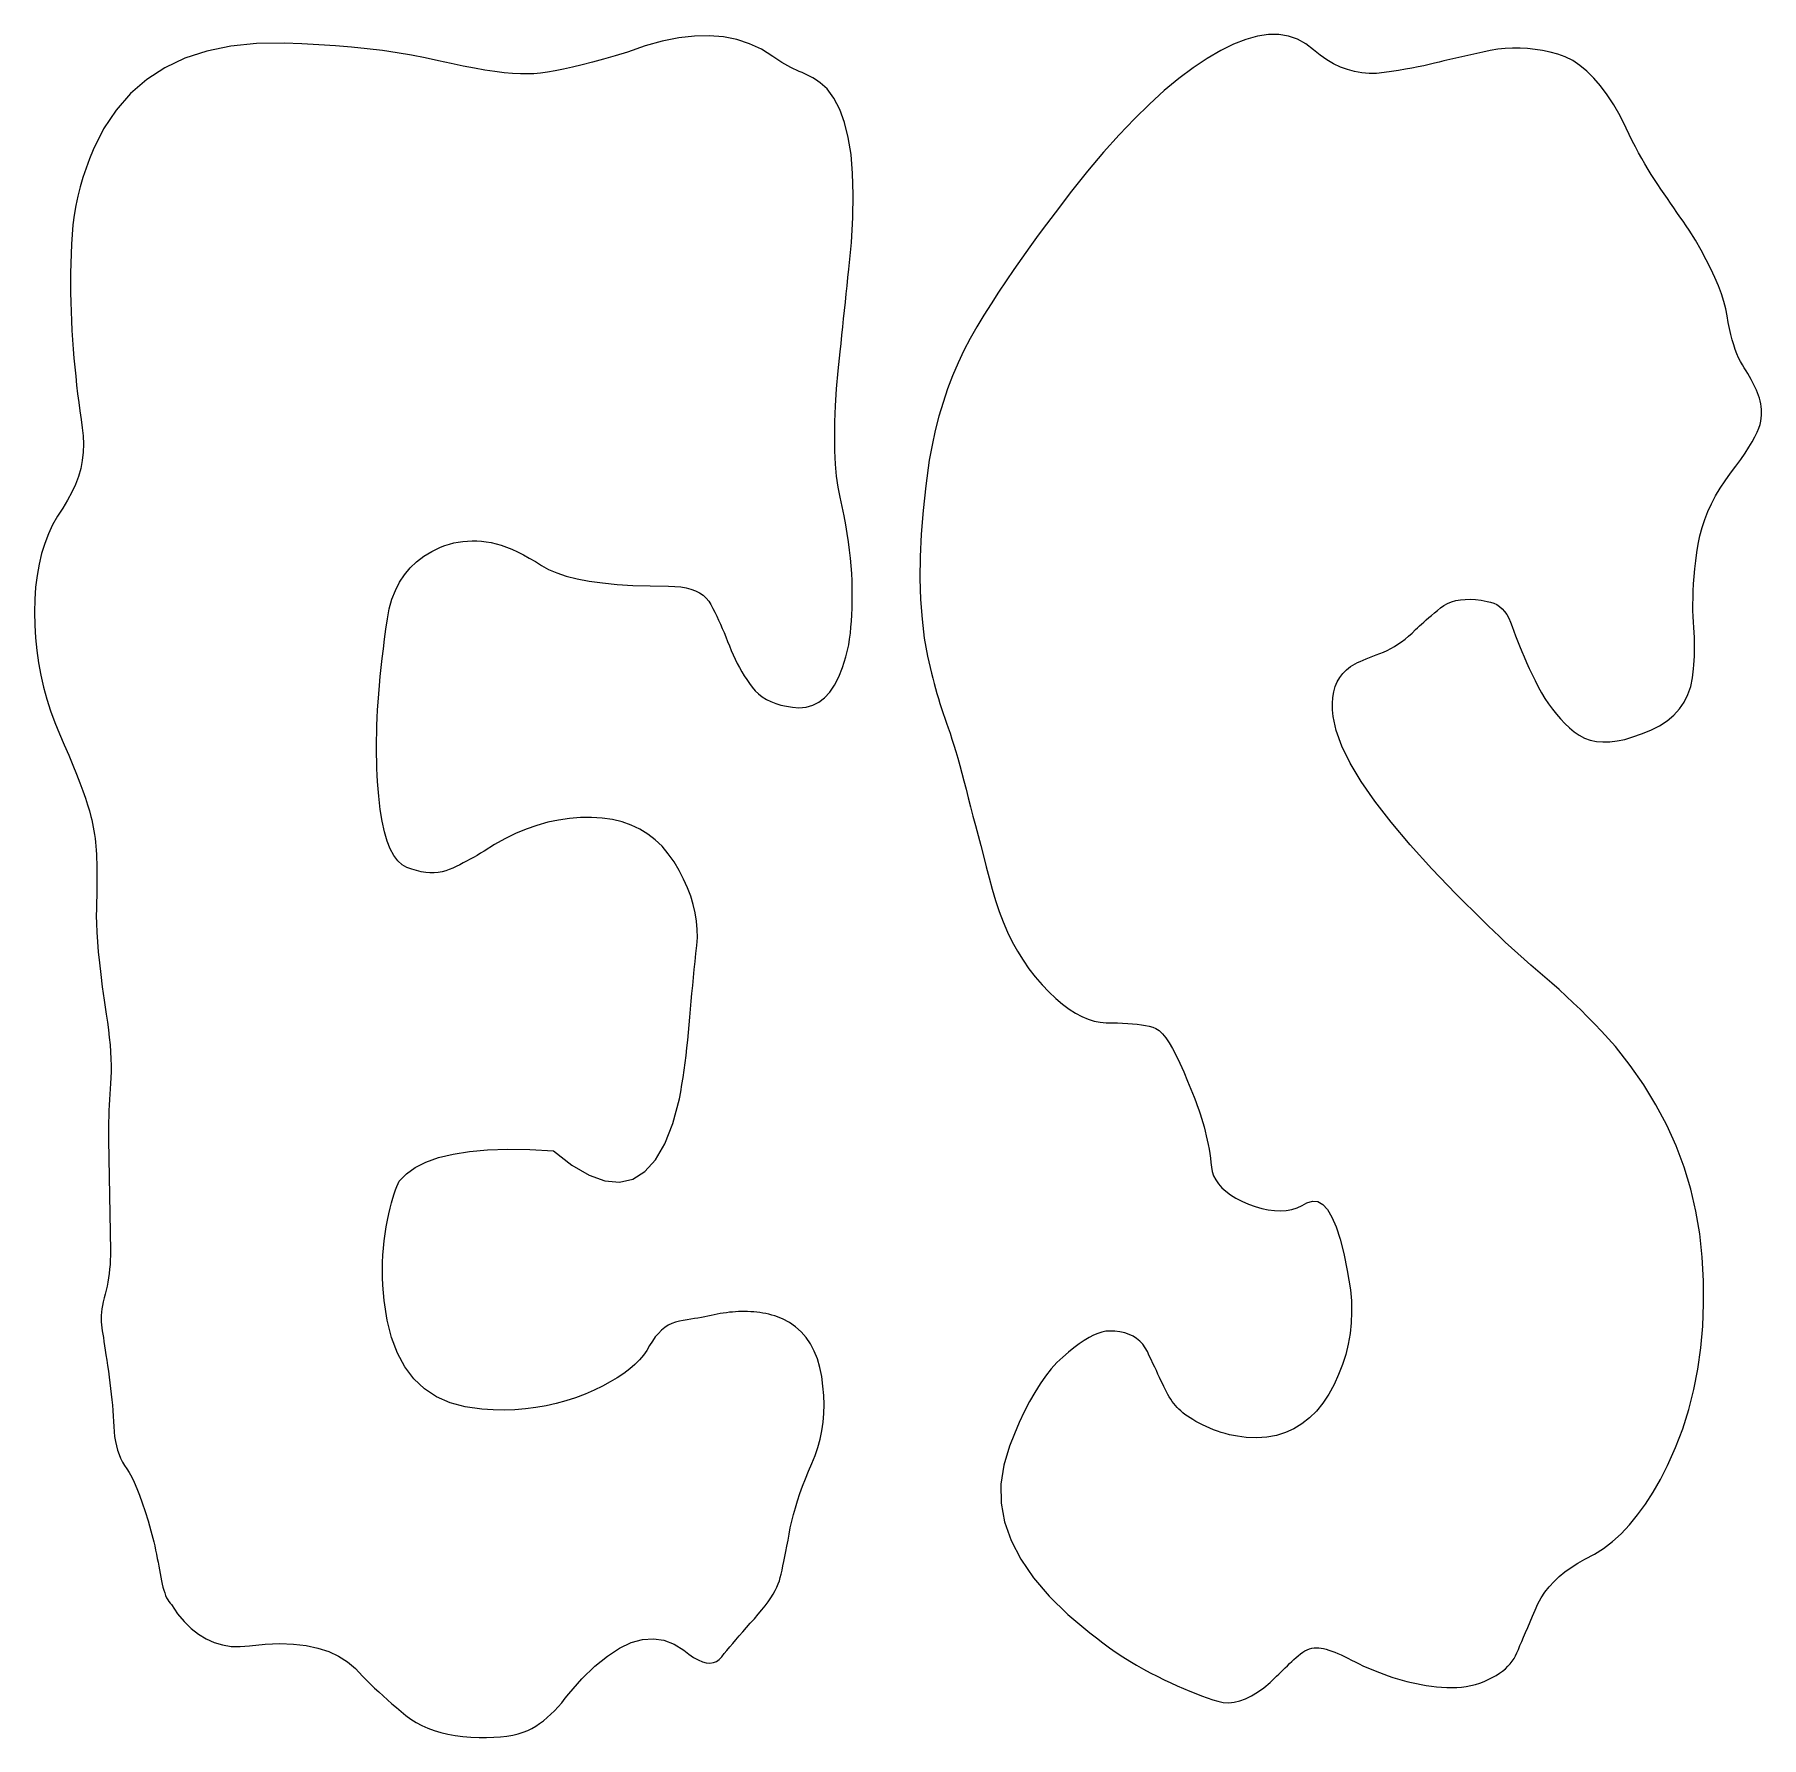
# Model space of a CAD drawing. Header units: millimetres. Extents: x 5 to 295, y 5 to 132.
# Drawn here: x 181.5 to 240.2, y 5 to 62.9 of the extents above; entities that cross this region are included whole.
import ezdxf

# ---------------------------------------------------------------- set-up
doc = ezdxf.new("R2010")
doc.units = ezdxf.units.MM

msp = doc.modelspace()

# ---------------------------------------------------------------- linework, layer by layer
at = {"layer": 'Schnitt'}
for points in [[(183.834, 19.82), (183.81, 19.696), (183.792, 19.576), (183.778, 19.46), (183.769, 19.347), (183.766, 19.238), (183.768, 19.133), (183.775, 19.031), (183.787, 18.933), (183.803, 18.832), (183.82, 18.721), (183.838, 18.599), (183.858, 18.467), (183.88, 18.324), (183.902, 18.171), (183.927, 18.008), (183.953, 17.834), (183.98, 17.65), (184.009, 17.456), (184.037, 17.258), (184.063, 17.062), (184.087, 16.868), (184.109, 16.676), (184.129, 16.487), (184.146, 16.3), (184.161, 16.115), (184.174, 15.932), (184.185, 15.751), (184.193, 15.573), (184.204, 15.399), (184.223, 15.232), (184.249, 15.071), (184.282, 14.917), (184.323, 14.77), (184.371, 14.629), (184.426, 14.495), (184.489, 14.368), (184.559, 14.247), (184.637, 14.133), (184.719, 14.008), (184.803, 13.857), (184.89, 13.678), (184.979, 13.471), (185.07, 13.237), (185.164, 12.976), (185.259, 12.688), (185.357, 12.372), (185.457, 12.029), (185.56, 11.659), (185.589, 11.512), (185.617, 11.369), (185.645, 11.229), (185.672, 11.091), (185.698, 10.957), (185.724, 10.826), (185.748, 10.697), (185.772, 10.572), (185.796, 10.449), (185.818, 10.329), (185.841, 10.215), (185.867, 10.108), (185.895, 10.008), (185.925, 9.916), (185.957, 9.831), (185.991, 9.753), (186.028, 9.683), (186.066, 9.62), (186.107, 9.565), (186.151, 9.517), (186.363, 9.21), (186.588, 8.941), (186.824, 8.708), (187.072, 8.513), (187.332, 8.354), (187.604, 8.232), (187.888, 8.147), (188.183, 8.099), (188.49, 8.088), (188.809, 8.114), (189.34, 8.17), (189.837, 8.191), (190.303, 8.176), (190.735, 8.126), (191.136, 8.04), (191.504, 7.919), (191.839, 7.762), (192.142, 7.57), (192.412, 7.343), (192.65, 7.08), (192.784, 6.947), (192.922, 6.814), (193.062, 6.681), (193.205, 6.548), (193.351, 6.415), (193.501, 6.282), (193.653, 6.149), (193.808, 6.016), (193.966, 5.883), (194.127, 5.75), (194.295, 5.623), (194.475, 5.508), (194.667, 5.405), (194.871, 5.313), (195.087, 5.233), (195.314, 5.165), (195.554, 5.109), (195.805, 5.065), (196.068, 5.032), (196.342, 5.012), (196.616, 5.001), (196.874, 5), (197.118, 5.007), (197.347, 5.024), (197.561, 5.049), (197.76, 5.083), (197.945, 5.126), (198.115, 5.177), (198.27, 5.238), (198.41, 5.307), (198.543, 5.386), (198.673, 5.473), (198.803, 5.569), (198.93, 5.674), (199.057, 5.787), (199.181, 5.91), (199.305, 6.041), (199.427, 6.182), (199.547, 6.331), (199.666, 6.489), (200.117, 6.996), (200.555, 7.422), (200.98, 7.77), (201.391, 8.037), (201.789, 8.224), (202.174, 8.332), (202.545, 8.36), (202.904, 8.309), (203.249, 8.177), (203.58, 7.966), (203.753, 7.831), (203.915, 7.721), (204.069, 7.636), (204.212, 7.576), (204.346, 7.541), (204.471, 7.532), (204.586, 7.547), (204.691, 7.588), (204.787, 7.654), (204.873, 7.744), (204.957, 7.85), (205.047, 7.962), (205.143, 8.078), (205.245, 8.199), (205.353, 8.326), (205.466, 8.458), (205.586, 8.595), (205.712, 8.737), (205.843, 8.884), (205.98, 9.037), (206.115, 9.189), (206.239, 9.337), (206.352, 9.479), (206.453, 9.616), (206.544, 9.748), (206.623, 9.874), (206.691, 9.996), (206.748, 10.112), (206.795, 10.223), (206.83, 10.329), (206.86, 10.438), (206.89, 10.558), (206.922, 10.689), (206.954, 10.832), (206.987, 10.985), (207.02, 11.149), (207.055, 11.325), (207.09, 11.511), (207.126, 11.709), (207.162, 11.917), (207.203, 12.134), (207.252, 12.356), (207.309, 12.583), (207.375, 12.815), (207.448, 13.053), (207.53, 13.295), (207.62, 13.543), (207.717, 13.796), (207.823, 14.054), (207.938, 14.317), (208.047, 14.586), (208.14, 14.861), (208.216, 15.142), (208.274, 15.428), (208.316, 15.721), (208.341, 16.019), (208.349, 16.323), (208.339, 16.634), (208.313, 16.95), (208.27, 17.272), (208.207, 17.585), (208.124, 17.874), (208.018, 18.14), (207.892, 18.382), (207.744, 18.601), (207.574, 18.796), (207.383, 18.967), (207.171, 19.115), (206.937, 19.239), (206.682, 19.34), (206.579, 19.368), (206.475, 19.393), (206.372, 19.415), (206.268, 19.434), (206.165, 19.45), (206.062, 19.464), (205.958, 19.474), (205.855, 19.481), (205.751, 19.486), (205.648, 19.487), (205.545, 19.486), (205.441, 19.483), (205.338, 19.477), (205.234, 19.47), (205.131, 19.46), (205.028, 19.447), (204.924, 19.433), (204.821, 19.416), (204.718, 19.398), (204.614, 19.376), (204.509, 19.354), (204.401, 19.332), (204.291, 19.31), (204.177, 19.288), (204.06, 19.266), (203.941, 19.244), (203.818, 19.221), (203.692, 19.199), (203.564, 19.177), (203.432, 19.155), (203.302, 19.125), (203.175, 19.08), (203.054, 19.019), (202.936, 18.942), (202.823, 18.85), (202.715, 18.743), (202.61, 18.62), (202.511, 18.481), (202.415, 18.327), (202.325, 18.158), (202.211, 17.997), (202.075, 17.839), (201.918, 17.684), (201.74, 17.532), (201.54, 17.382), (201.319, 17.236), (201.076, 17.093), (200.812, 16.953), (200.527, 16.815), (200.22, 16.681), (199.899, 16.556), (199.571, 16.447), (199.237, 16.355), (198.896, 16.279), (198.549, 16.219), (198.195, 16.176), (197.834, 16.148), (197.466, 16.137), (197.092, 16.142), (196.712, 16.164), (196.147, 16.241), (195.633, 16.382), (195.172, 16.589), (194.762, 16.861), (194.404, 17.198), (194.097, 17.6), (193.842, 18.066), (193.639, 18.598), (193.488, 19.195), (193.388, 19.857), (193.362, 20.121), (193.344, 20.382), (193.333, 20.641), (193.329, 20.896), (193.333, 21.149), (193.344, 21.399), (193.362, 21.645), (193.388, 21.889), (193.421, 22.13), (193.462, 22.368), (193.506, 22.596), (193.551, 22.808), (193.595, 23.003), (193.639, 23.183), (193.684, 23.346), (193.728, 23.493), (193.772, 23.624), (193.817, 23.738), (193.861, 23.837), (193.905, 23.919), (194.144, 24.168), (194.446, 24.385), (194.811, 24.57), (195.241, 24.722), (195.733, 24.842), (196.289, 24.929), (196.909, 24.983), (197.592, 25.006), (198.339, 24.995), (199.149, 24.952), (199.777, 24.465), (200.36, 24.125), (200.899, 23.933), (201.394, 23.889), (201.845, 23.992), (202.251, 24.243), (202.613, 24.642), (202.93, 25.189), (203.203, 25.883), (203.432, 26.725), (203.476, 26.963), (203.517, 27.204), (203.555, 27.447), (203.592, 27.694), (203.626, 27.944), (203.658, 28.196), (203.688, 28.452), (203.716, 28.71), (203.742, 28.972), (203.765, 29.236), (203.787, 29.502), (203.811, 29.769), (203.835, 30.037), (203.859, 30.305), (203.885, 30.575), (203.911, 30.845), (203.938, 31.115), (203.966, 31.387), (203.994, 31.659), (204.023, 31.932), (204.042, 32.206), (204.04, 32.483), (204.016, 32.761), (203.97, 33.042), (203.903, 33.326), (203.815, 33.611), (203.705, 33.899), (203.574, 34.189), (203.422, 34.481), (203.248, 34.775), (203.054, 35.056), (202.84, 35.308), (202.607, 35.532), (202.356, 35.726), (202.085, 35.892), (201.794, 36.029), (201.485, 36.137), (201.156, 36.217), (200.808, 36.267), (200.441, 36.289), (200.066, 36.284), (199.692, 36.255), (199.321, 36.202), (198.952, 36.124), (198.586, 36.021), (198.221, 35.895), (197.859, 35.744), (197.499, 35.568), (197.141, 35.368), (196.786, 35.144), (196.667, 35.072), (196.549, 35.001), (196.431, 34.933), (196.313, 34.867), (196.195, 34.803), (196.077, 34.741), (195.958, 34.682), (195.84, 34.624), (195.722, 34.569), (195.604, 34.517), (195.483, 34.471), (195.357, 34.437), (195.226, 34.415), (195.09, 34.404), (194.948, 34.406), (194.802, 34.419), (194.65, 34.444), (194.493, 34.481), (194.331, 34.53), (194.164, 34.59), (194.001, 34.679), (193.852, 34.813), (193.717, 34.993), (193.597, 35.217), (193.49, 35.486), (193.397, 35.8), (193.318, 36.159), (193.254, 36.564), (193.203, 37.013), (193.167, 37.508), (193.153, 37.731), (193.143, 37.96), (193.136, 38.192), (193.131, 38.429), (193.13, 38.671), (193.131, 38.917), (193.136, 39.167), (193.143, 39.422), (193.153, 39.681), (193.167, 39.945), (193.183, 40.215), (193.204, 40.494), (193.228, 40.782), (193.255, 41.079), (193.287, 41.385), (193.322, 41.7), (193.361, 42.023), (193.403, 42.355), (193.449, 42.697), (193.499, 43.047), (193.564, 43.39), (193.654, 43.711), (193.77, 44.011), (193.913, 44.288), (194.081, 44.542), (194.275, 44.775), (194.494, 44.985), (194.74, 45.174), (195.011, 45.34), (195.308, 45.484), (195.457, 45.539), (195.607, 45.586), (195.758, 45.625), (195.911, 45.655), (196.065, 45.678), (196.221, 45.692), (196.379, 45.698), (196.537, 45.697), (196.698, 45.687), (196.859, 45.669), (197.024, 45.641), (197.195, 45.601), (197.37, 45.549), (197.551, 45.485), (197.736, 45.41), (197.927, 45.323), (198.123, 45.224), (198.325, 45.113), (198.531, 44.991), (198.743, 44.856), (198.979, 44.723), (199.258, 44.604), (199.581, 44.498), (199.948, 44.407), (200.358, 44.33), (200.812, 44.267), (201.31, 44.218), (201.85, 44.183), (202.435, 44.162), (203.063, 44.155), (203.277, 44.148), (203.475, 44.129), (203.658, 44.098), (203.825, 44.054), (203.977, 43.998), (204.113, 43.929), (204.234, 43.847), (204.339, 43.753), (204.429, 43.646), (204.503, 43.527), (204.569, 43.4), (204.635, 43.27), (204.699, 43.137), (204.763, 43.001), (204.826, 42.862), (204.889, 42.72), (204.951, 42.576), (205.011, 42.428), (205.072, 42.277), (205.131, 42.124), (205.192, 41.97), (205.257, 41.819), (205.325, 41.672), (205.397, 41.527), (205.473, 41.385), (205.552, 41.246), (205.635, 41.11), (205.722, 40.977), (205.812, 40.847), (205.907, 40.72), (206.009, 40.6), (206.124, 40.491), (206.251, 40.394), (206.391, 40.307), (206.544, 40.231), (206.709, 40.166), (206.886, 40.113), (207.076, 40.07), (207.279, 40.039), (207.494, 40.019), (207.737, 40.04), (207.964, 40.104), (208.175, 40.211), (208.369, 40.361), (208.547, 40.554), (208.709, 40.79), (208.854, 41.068), (208.983, 41.389), (209.096, 41.754), (209.193, 42.161), (209.221, 42.355), (209.245, 42.555), (209.265, 42.76), (209.282, 42.97), (209.295, 43.185), (209.304, 43.406), (209.309, 43.631), (209.311, 43.862), (209.309, 44.098), (209.304, 44.339), (209.293, 44.587), (209.276, 44.843), (209.252, 45.107), (209.221, 45.379), (209.184, 45.659), (209.14, 45.948), (209.089, 46.244), (209.032, 46.549), (208.968, 46.862), (208.898, 47.183), (208.831, 47.525), (208.779, 47.9), (208.743, 48.31), (208.72, 48.754), (208.713, 49.232), (208.72, 49.744), (208.743, 50.29), (208.779, 50.869), (208.831, 51.483), (208.898, 52.131), (208.927, 52.411), (208.957, 52.692), (208.986, 52.973), (209.016, 53.253), (209.045, 53.534), (209.075, 53.815), (209.104, 54.095), (209.134, 54.376), (209.164, 54.657), (209.193, 54.937), (209.279, 55.849), (209.329, 56.695), (209.344, 57.474), (209.323, 58.187), (209.267, 58.833), (209.175, 59.413), (209.048, 59.926), (208.886, 60.373), (208.688, 60.753), (208.455, 61.067), (208.38, 61.139), (208.302, 61.208), (208.223, 61.272), (208.141, 61.333), (208.058, 61.39), (207.972, 61.444), (207.883, 61.494), (207.793, 61.54), (207.7, 61.582), (207.605, 61.621), (207.509, 61.66), (207.412, 61.702), (207.314, 61.748), (207.215, 61.798), (207.116, 61.852), (207.016, 61.909), (206.915, 61.97), (206.813, 62.035), (206.711, 62.103), (206.608, 62.175), (206.226, 62.416), (205.819, 62.606), (205.387, 62.747), (204.93, 62.837), (204.448, 62.877), (203.941, 62.866), (203.408, 62.806), (202.85, 62.695), (202.268, 62.534), (201.66, 62.323), (201.243, 62.196), (200.848, 62.08), (200.475, 61.977), (200.124, 61.885), (199.795, 61.806), (199.489, 61.738), (199.204, 61.682), (198.942, 61.637), (198.702, 61.605), (198.484, 61.584), (198.266, 61.575), (198.023, 61.578), (197.757, 61.593), (197.468, 61.62), (197.155, 61.658), (196.818, 61.708), (196.458, 61.77), (196.074, 61.844), (195.666, 61.93), (195.235, 62.027), (194.783, 62.126), (194.316, 62.216), (193.832, 62.298), (193.332, 62.37), (192.816, 62.433), (192.283, 62.488), (191.735, 62.534), (191.17, 62.571), (190.588, 62.599), (189.991, 62.618), (189.049, 62.609), (188.171, 62.521), (187.359, 62.354), (186.611, 62.11), (185.929, 61.787), (185.312, 61.386), (184.759, 60.907), (184.272, 60.349), (183.849, 59.713), (183.492, 58.999), (183.365, 58.688), (183.25, 58.374), (183.146, 58.059), (183.055, 57.741), (182.975, 57.421), (182.907, 57.098), (182.851, 56.774), (182.806, 56.447), (182.774, 56.118), (182.753, 55.787), (182.74, 55.455), (182.731, 55.125), (182.726, 54.796), (182.724, 54.469), (182.726, 54.143), (182.731, 53.819), (182.74, 53.496), (182.753, 53.175), (182.77, 52.855), (182.79, 52.537), (182.813, 52.221), (182.839, 51.909), (182.867, 51.601), (182.897, 51.296), (182.929, 50.995), (182.963, 50.698), (183, 50.404), (183.038, 50.115), (183.079, 49.828), (183.123, 49.546), (183.156, 49.266), (183.167, 48.988), (183.156, 48.711), (183.123, 48.435), (183.067, 48.161), (182.99, 47.889), (182.89, 47.618), (182.768, 47.348), (182.624, 47.08), (182.458, 46.813), (182.275, 46.539), (182.112, 46.246), (181.968, 45.936), (181.843, 45.608), (181.738, 45.262), (181.651, 44.899), (181.584, 44.518), (181.536, 44.119), (181.507, 43.703), (181.498, 43.268), (181.506, 42.828), (181.532, 42.394), (181.574, 41.966), (181.634, 41.543), (181.71, 41.127), (181.803, 40.716), (181.914, 40.311), (182.041, 39.912), (182.186, 39.519), (182.347, 39.132), (182.511, 38.759), (182.662, 38.406), (182.8, 38.073), (182.926, 37.762), (183.039, 37.471), (183.14, 37.2), (183.229, 36.951), (183.304, 36.722), (183.367, 36.514), (183.418, 36.326), (183.446, 36.207), (183.473, 36.085), (183.497, 35.962), (183.518, 35.836), (183.538, 35.707), (183.555, 35.577), (183.57, 35.445), (183.583, 35.31), (183.594, 35.173), (183.603, 35.034), (183.609, 34.889), (183.614, 34.735), (183.618, 34.573), (183.62, 34.401), (183.621, 34.221), (183.62, 34.032), (183.618, 33.834), (183.614, 33.627), (183.609, 33.412), (183.603, 33.187), (183.599, 32.945), (183.604, 32.678), (183.617, 32.384), (183.638, 32.065), (183.667, 31.719), (183.704, 31.348), (183.75, 30.951), (183.803, 30.528), (183.865, 30.08), (183.935, 29.605), (183.976, 29.329), (184.012, 29.062), (184.041, 28.803), (184.065, 28.554), (184.083, 28.313), (184.094, 28.081), (184.1, 27.858), (184.1, 27.644), (184.094, 27.438), (184.083, 27.242), (184.069, 27.063), (184.056, 26.882), (184.045, 26.697), (184.035, 26.509), (184.027, 26.319), (184.021, 26.125), (184.015, 25.929), (184.012, 25.729), (184.01, 25.527), (184.009, 25.322), (184.083, 21.555), (184.081, 21.394), (184.075, 21.236), (184.066, 21.081), (184.053, 20.929), (184.036, 20.78), (184.016, 20.633), (183.992, 20.49), (183.964, 20.35), (183.933, 20.212), (183.898, 20.078), (183.864, 19.947)], [(237.936, 42.754), (237.922, 42.936), (237.91, 43.126), (237.903, 43.326), (237.901, 43.536), (237.905, 43.757), (237.913, 43.988), (237.927, 44.23), (237.946, 44.482), (237.97, 44.744), (237.999, 45.016), (238.033, 45.299), (238.078, 45.585), (238.138, 45.868), (238.214, 46.147), (238.305, 46.422), (238.412, 46.693), (238.534, 46.961), (238.672, 47.225), (238.825, 47.485), (238.994, 47.742), (239.178, 47.995), (239.361, 48.239), (239.526, 48.468), (239.674, 48.682), (239.804, 48.881), (239.916, 49.066), (240.011, 49.236), (240.088, 49.391), (240.147, 49.531), (240.188, 49.657), (240.212, 49.767), (240.224, 49.87), (240.231, 49.971), (240.233, 50.071), (240.23, 50.169), (240.221, 50.266), (240.207, 50.361), (240.189, 50.455), (240.165, 50.547), (240.135, 50.638), (240.101, 50.728), (240.063, 50.817), (240.021, 50.908), (239.977, 51), (239.93, 51.094), (239.88, 51.189), (239.826, 51.286), (239.77, 51.384), (239.711, 51.484), (239.649, 51.585), (239.584, 51.688), (239.519, 51.797), (239.457, 51.92), (239.398, 52.054), (239.342, 52.202), (239.289, 52.362), (239.238, 52.534), (239.191, 52.719), (239.147, 52.917), (239.106, 53.127), (239.067, 53.349), (239.021, 53.585), (238.956, 53.832), (238.873, 54.093), (238.772, 54.366), (238.652, 54.651), (238.513, 54.949), (238.356, 55.26), (238.181, 55.583), (237.987, 55.918), (237.775, 56.267), (237.671, 56.415), (237.566, 56.565), (237.461, 56.716), (237.355, 56.869), (237.248, 57.024), (237.141, 57.18), (237.033, 57.337), (236.924, 57.496), (236.814, 57.656), (236.704, 57.818), (236.593, 57.983), (236.484, 58.154), (236.375, 58.332), (236.267, 58.515), (236.159, 58.704), (236.052, 58.899), (235.946, 59.1), (235.841, 59.307), (235.737, 59.519), (235.633, 59.738), (235.424, 60.148), (235.209, 60.524), (234.989, 60.863), (234.764, 61.168), (234.534, 61.436), (234.299, 61.67), (234.059, 61.868), (233.813, 62.03), (233.562, 62.157), (233.306, 62.249), (233.048, 62.316), (232.791, 62.37), (232.534, 62.411), (232.278, 62.438), (232.023, 62.452), (231.769, 62.453), (231.515, 62.44), (231.262, 62.414), (231.01, 62.375), (230.759, 62.323), (229.429, 62.027), (229.276, 61.983), (229.112, 61.94), (228.936, 61.898), (228.75, 61.856), (228.552, 61.815), (228.343, 61.775), (228.124, 61.735), (227.893, 61.696), (227.651, 61.658), (227.398, 61.621), (227.142, 61.596), (226.889, 61.593), (226.639, 61.613), (226.394, 61.657), (226.152, 61.723), (225.914, 61.812), (225.679, 61.924), (225.448, 62.058), (225.221, 62.216), (224.998, 62.397), (224.736, 62.606), (224.451, 62.763), (224.145, 62.866), (223.816, 62.917), (223.465, 62.914), (223.092, 62.857), (222.697, 62.748), (222.28, 62.586), (221.841, 62.37), (221.379, 62.101), (220.902, 61.783), (220.416, 61.419), (219.921, 61.009), (219.417, 60.553), (218.905, 60.052), (218.383, 59.504), (217.853, 58.911), (217.314, 58.273), (216.766, 57.588), (216.209, 56.858), (215.917, 56.473), (215.63, 56.088), (215.35, 55.702), (215.075, 55.315), (214.806, 54.928), (214.543, 54.54), (214.286, 54.151), (214.035, 53.762), (213.79, 53.371), (213.55, 52.98), (213.322, 52.582), (213.107, 52.172), (212.908, 51.749), (212.723, 51.314), (212.553, 50.866), (212.398, 50.406), (212.258, 49.933), (212.132, 49.447), (212.022, 48.949), (211.926, 48.438), (211.807, 47.568), (211.716, 46.731), (211.653, 45.926), (211.618, 45.153), (211.612, 44.413), (211.633, 43.706), (211.683, 43.031), (211.76, 42.388), (211.866, 41.778), (212, 41.2), (212.045, 41.024), (212.091, 40.849), (212.139, 40.675), (212.189, 40.503), (212.24, 40.333), (212.292, 40.163), (212.346, 39.996), (212.401, 39.83), (212.458, 39.665), (212.517, 39.502), (212.576, 39.333), (212.638, 39.152), (212.7, 38.958), (212.765, 38.751), (212.83, 38.532), (212.898, 38.301), (212.966, 38.057), (213.036, 37.8), (213.108, 37.531), (213.181, 37.249), (213.257, 36.956), (213.335, 36.652), (213.416, 36.339), (213.5, 36.014), (213.587, 35.68), (213.678, 35.335), (213.771, 34.98), (213.867, 34.614), (213.966, 34.238), (214.067, 33.852), (214.177, 33.467), (214.301, 33.096), (214.437, 32.737), (214.587, 32.393), (214.751, 32.061), (214.927, 31.743), (215.117, 31.438), (215.32, 31.146), (215.536, 30.867), (215.766, 30.602), (216.001, 30.357), (216.231, 30.137), (216.458, 29.943), (216.682, 29.775), (216.902, 29.633), (217.118, 29.517), (217.33, 29.426), (217.539, 29.362), (217.744, 29.323), (217.945, 29.31), (218.14, 29.308), (218.327, 29.304), (218.506, 29.297), (218.677, 29.286), (218.84, 29.273), (218.995, 29.257), (219.142, 29.237), (219.28, 29.215), (219.41, 29.19), (219.533, 29.162), (219.638, 29.117), (219.745, 29.041), (219.856, 28.934), (219.97, 28.796), (220.087, 28.627), (220.206, 28.427), (220.329, 28.195), (220.454, 27.933), (220.583, 27.64), (220.714, 27.316), (220.773, 27.182), (220.83, 27.047), (220.885, 26.91), (220.939, 26.772), (220.991, 26.633), (221.042, 26.492), (221.092, 26.349), (221.14, 26.205), (221.186, 26.06), (221.231, 25.913), (221.274, 25.764), (221.314, 25.616), (221.351, 25.466), (221.385, 25.316), (221.416, 25.165), (221.444, 25.013), (221.469, 24.861), (221.491, 24.707), (221.51, 24.553), (221.527, 24.399), (221.553, 24.246), (221.601, 24.1), (221.671, 23.96), (221.763, 23.825), (221.878, 23.697), (222.014, 23.574), (222.173, 23.458), (222.354, 23.347), (222.557, 23.242), (222.782, 23.143), (223.015, 23.057), (223.24, 22.991), (223.458, 22.945), (223.669, 22.919), (223.872, 22.912), (224.067, 22.926), (224.256, 22.96), (224.437, 23.013), (224.61, 23.087), (224.776, 23.18), (224.964, 23.243), (225.143, 23.227), (225.313, 23.131), (225.474, 22.955), (225.626, 22.7), (225.769, 22.365), (225.903, 21.95), (226.029, 21.455), (226.146, 20.88), (226.253, 20.226), (226.286, 19.845), (226.295, 19.47), (226.28, 19.1), (226.242, 18.737), (226.18, 18.379), (226.094, 18.028), (225.985, 17.682), (225.852, 17.343), (225.695, 17.009), (225.515, 16.681), (225.314, 16.374), (225.095, 16.102), (224.859, 15.865), (224.605, 15.665), (224.333, 15.499), (224.044, 15.369), (223.736, 15.275), (223.411, 15.216), (223.069, 15.192), (222.708, 15.204), (222.562, 15.221), (222.417, 15.242), (222.275, 15.268), (222.135, 15.298), (221.998, 15.333), (221.862, 15.372), (221.729, 15.416), (221.598, 15.464), (221.469, 15.516), (221.342, 15.573), (221.22, 15.632), (221.104, 15.691), (220.995, 15.75), (220.893, 15.809), (220.797, 15.868), (220.708, 15.927), (220.626, 15.987), (220.55, 16.046), (220.481, 16.105), (220.419, 16.164), (220.361, 16.225), (220.304, 16.289), (220.248, 16.358), (220.194, 16.43), (220.142, 16.505), (220.091, 16.585), (220.042, 16.668), (219.994, 16.755), (219.947, 16.845), (219.902, 16.939), (219.857, 17.038), (219.809, 17.14), (219.759, 17.247), (219.707, 17.359), (219.653, 17.475), (219.596, 17.595), (219.537, 17.72), (219.477, 17.849), (219.413, 17.983), (219.348, 18.121), (219.275, 18.254), (219.19, 18.374), (219.092, 18.479), (218.982, 18.57), (218.859, 18.647), (218.723, 18.71), (218.575, 18.759), (218.415, 18.794), (218.241, 18.816), (218.056, 18.823), (217.933, 18.814), (217.803, 18.787), (217.665, 18.743), (217.518, 18.681), (217.363, 18.601), (217.2, 18.504), (217.029, 18.388), (216.85, 18.255), (216.663, 18.105), (216.468, 17.936), (216.27, 17.747), (216.076, 17.532), (215.886, 17.292), (215.7, 17.026), (215.517, 16.736), (215.338, 16.421), (215.162, 16.08), (214.991, 15.715), (214.823, 15.324), (214.658, 14.908), (214.46, 14.26), (214.366, 13.614), (214.377, 12.972), (214.493, 12.332), (214.714, 11.696), (215.039, 11.062), (215.47, 10.431), (216.005, 9.803), (216.646, 9.179), (217.391, 8.557), (217.613, 8.383), (217.837, 8.214), (218.062, 8.052), (218.289, 7.895), (218.517, 7.744), (218.747, 7.6), (218.978, 7.461), (219.211, 7.328), (219.445, 7.201), (219.68, 7.08), (219.914, 6.965), (220.141, 6.857), (220.363, 6.755), (220.578, 6.66), (220.788, 6.572), (220.992, 6.49), (221.19, 6.415), (221.382, 6.347), (221.568, 6.285), (221.748, 6.23), (221.928, 6.192), (222.112, 6.182), (222.3, 6.198), (222.493, 6.242), (222.69, 6.313), (222.892, 6.412), (223.098, 6.538), (223.308, 6.691), (223.523, 6.872), (223.742, 7.08), (223.816, 7.153), (223.89, 7.226), (223.964, 7.298), (224.038, 7.369), (224.112, 7.44), (224.185, 7.51), (224.259, 7.579), (224.333, 7.647), (224.407, 7.715), (224.481, 7.781), (224.555, 7.844), (224.63, 7.898), (224.706, 7.944), (224.782, 7.982), (224.859, 8.012), (224.937, 8.034), (225.016, 8.048), (225.095, 8.053), (225.176, 8.051), (225.256, 8.04), (225.34, 8.022), (225.428, 8), (225.52, 7.972), (225.617, 7.939), (225.718, 7.901), (225.824, 7.858), (225.934, 7.81), (226.048, 7.756), (226.167, 7.698), (226.29, 7.634), (226.417, 7.568), (226.547, 7.504), (226.68, 7.441), (226.816, 7.38), (226.955, 7.32), (227.097, 7.261), (227.242, 7.205), (227.389, 7.149), (227.54, 7.095), (227.694, 7.043), (227.85, 6.993), (228.008, 6.947), (228.169, 6.904), (228.332, 6.866), (228.497, 6.83), (228.664, 6.799), (228.834, 6.771), (229.005, 6.747), (229.179, 6.727), (229.355, 6.71), (229.531, 6.7), (229.702, 6.697), (229.87, 6.703), (230.035, 6.716), (230.195, 6.738), (230.352, 6.768), (230.506, 6.806), (230.655, 6.852), (230.801, 6.907), (230.943, 6.969), (231.079, 7.037), (231.205, 7.108), (231.321, 7.182), (231.428, 7.258), (231.525, 7.338), (231.612, 7.421), (231.69, 7.507), (231.759, 7.595), (231.817, 7.687), (231.866, 7.781), (231.913, 7.883), (231.964, 7.997), (232.019, 8.123), (232.079, 8.26), (232.143, 8.409), (232.212, 8.57), (232.285, 8.743), (232.363, 8.928), (232.445, 9.124), (232.531, 9.332), (232.628, 9.542), (232.741, 9.744), (232.87, 9.938), (233.016, 10.124), (233.177, 10.302), (233.355, 10.471), (233.549, 10.632), (233.76, 10.786), (233.987, 10.931), (234.23, 11.068), (234.55, 11.233), (234.862, 11.431), (235.165, 11.664), (235.459, 11.93), (235.744, 12.231), (236.02, 12.566), (236.287, 12.934), (236.546, 13.337), (236.795, 13.773), (237.036, 14.244), (237.314, 14.86), (237.556, 15.496), (237.763, 16.153), (237.934, 16.831), (238.07, 17.53), (238.171, 18.249), (238.236, 18.989), (238.265, 19.75), (238.259, 20.532), (238.218, 21.334), (238.135, 22.123), (238.005, 22.896), (237.828, 23.653), (237.603, 24.394), (237.332, 25.119), (237.012, 25.827), (236.646, 26.519), (236.233, 27.195), (235.772, 27.854), (235.264, 28.497), (235.027, 28.76), (234.789, 29.017), (234.551, 29.269), (234.312, 29.514), (234.073, 29.753), (233.832, 29.986), (233.591, 30.214), (233.349, 30.435), (233.107, 30.651), (232.863, 30.861), (232.623, 31.066), (232.389, 31.268), (232.162, 31.468), (231.942, 31.664), (231.728, 31.858), (231.521, 32.048), (231.32, 32.236), (231.126, 32.421), (230.939, 32.602), (230.759, 32.781), (229.843, 33.688), (229.019, 34.548), (228.284, 35.36), (227.639, 36.125), (227.084, 36.843), (226.62, 37.514), (226.245, 38.137), (225.961, 38.713), (225.767, 39.242), (225.663, 39.723), (225.642, 39.953), (225.639, 40.169), (225.654, 40.372), (225.686, 40.562), (225.736, 40.739), (225.804, 40.902), (225.89, 41.052), (225.993, 41.189), (226.115, 41.312), (226.253, 41.422), (226.33, 41.466), (226.411, 41.511), (226.498, 41.555), (226.59, 41.599), (226.687, 41.644), (226.79, 41.688), (226.897, 41.732), (227.01, 41.776), (227.127, 41.821), (227.25, 41.865), (227.376, 41.913), (227.5, 41.968), (227.624, 42.031), (227.747, 42.101), (227.869, 42.179), (227.99, 42.264), (228.111, 42.356), (228.231, 42.456), (228.35, 42.563), (228.469, 42.677), (228.531, 42.738), (228.598, 42.802), (228.67, 42.868), (228.747, 42.937), (228.829, 43.01), (228.917, 43.085), (229.009, 43.163), (229.107, 43.245), (229.21, 43.329), (229.318, 43.416), (229.434, 43.498), (229.559, 43.567), (229.694, 43.622), (229.838, 43.664), (229.992, 43.693), (230.156, 43.708), (230.329, 43.711), (230.512, 43.7), (230.704, 43.675), (230.906, 43.638), (231.021, 43.616), (231.129, 43.58), (231.231, 43.53), (231.326, 43.466), (231.414, 43.388), (231.496, 43.296), (231.571, 43.19), (231.639, 43.07), (231.701, 42.936), (231.756, 42.788), (231.81, 42.63), (231.869, 42.466), (231.934, 42.296), (232.004, 42.121), (232.079, 41.939), (232.159, 41.751), (232.244, 41.558), (232.335, 41.358), (232.43, 41.153), (232.531, 40.942), (232.637, 40.732), (232.75, 40.53), (232.868, 40.336), (232.992, 40.15), (233.122, 39.973), (233.258, 39.803), (233.4, 39.642), (233.547, 39.488), (233.701, 39.343), (233.86, 39.206), (234.03, 39.086), (234.212, 38.991), (234.408, 38.921), (234.617, 38.875), (234.839, 38.856), (235.075, 38.861), (235.323, 38.891), (235.586, 38.946), (235.861, 39.027), (236.15, 39.132), (236.473, 39.261), (236.764, 39.41), (237.023, 39.58), (237.249, 39.771), (237.442, 39.982), (237.603, 40.214), (237.732, 40.466), (237.828, 40.74), (237.891, 41.033), (237.922, 41.348), (237.936, 41.484), (237.946, 41.624), (237.953, 41.77), (237.958, 41.921), (237.959, 42.077), (237.958, 42.239), (237.953, 42.405), (237.946, 42.577)]]:
    msp.add_lwpolyline(points, close=True, dxfattribs=at)

doc.saveas('drawing.dxf')
